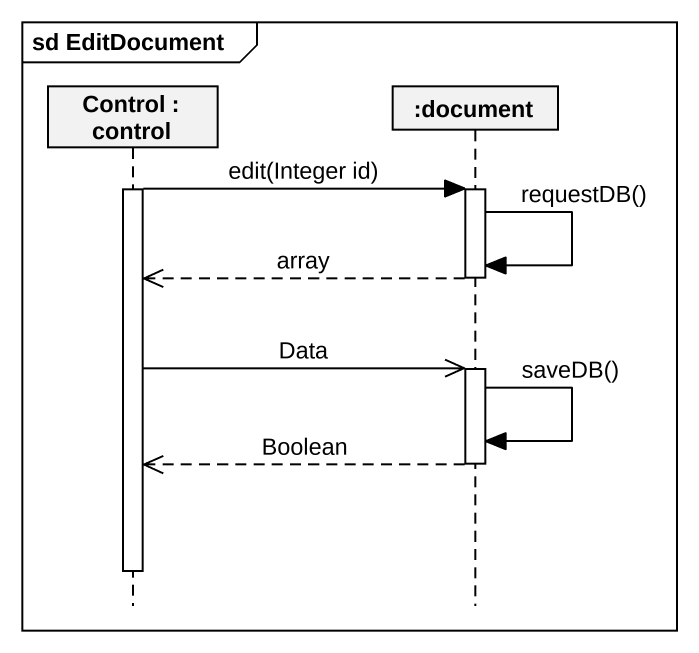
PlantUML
@startuml
mainframe sd EditDocument
hide footbox
participant "Control : control" as Control_
participant ":document" as document

activate Control_
Control_ -> document : edit(Integer id)
activate document
document -> document : requestDB()
document -->> Control_ : array
deactivate document
Control_ ->> document : Data
activate document
document -> document : saveDB()
document -->> Control_ : Boolean
deactivate document
deactivate Control_
@enduml
